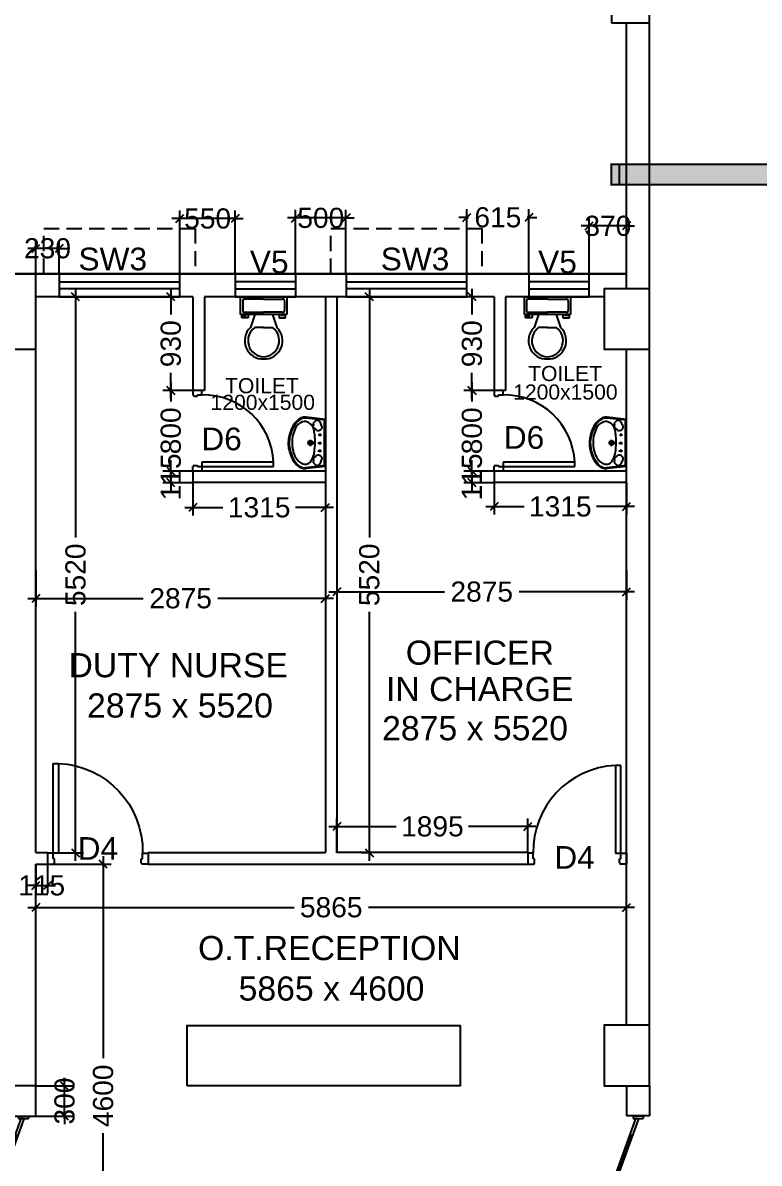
# Model space of a CAD drawing. Extents: x 7897917 to 8423973, y -6487334 to -6173396.
# Drawn here: x 7953610 to 7960922, y -6386789 to -6375462 of the extents above; entities that cross this region are included whole.
import ezdxf
from ezdxf.enums import TextEntityAlignment as Align

# ---------------------------------------------------------------- set-up
doc = ezdxf.new("R2010")
doc.units = 0
doc.header["$LTSCALE"] = 600
doc.header["$MEASUREMENT"] = 0
doc.header["$PDMODE"] = 35
doc.linetypes.add('DASHED', pattern=[0.75, 0.5, -0.25])
doc.linetypes.add('HIDDEN', pattern=[0.375, 0.25, -0.125])
doc.layers.get('0').update_dxf_attribs({"linetype": 'CONTINUOUS'})
doc.layers.get('Defpoints').update_dxf_attribs({"linetype": 'CONTINUOUS'})
for name, color, linetype in [('chajja', 7, 'CONTINUOUS'), ('Counter', 7, 'CONTINUOUS'), ('DIM-TEXT', 8, 'CONTINUOUS'), ('DOOR', 32, 'CONTINUOUS'), ('Exp.Joint', 104, 'CONTINUOUS'), ('FURN', 32, 'CONTINUOUS'), ('joinery', 7, 'CONTINUOUS'), ('LA-column', 3, 'CONTINUOUS'), ('Room Dim', 1, 'CONTINUOUS'), ('TEXT', 6, 'CONTINUOUS'), ('Toi-Euip', 8, 'CONTINUOUS'), ('toi-fix', 46, 'CONTINUOUS'), ('Walls', 7, 'CONTINUOUS'), ('WIN', 151, 'CONTINUOUS'), ('Working Dim', 5, 'CONTINUOUS')]:
    doc.layers.add(name, color=color, linetype=linetype)
doc.styles.add('ari', font='arial.ttf')
doc.styles.add('ARIAL', font='arial.ttf')
doc.styles.add('RT', font='romant.shx')
doc.dimstyles.new('int. dim', dxfattribs={"dimtxt": 450, "dimasz": 80, "dimexe": 80, "dimexo": 0, "dimgap": 70, "dimtad": 0, "dimdec": 0, "dimzin": 12, "dimdsep": 46, "dimtxsty": 'ari', "dimblk": 'OBLIQUE', "dimcen": 2, "dimdle": 80, "dimclrd": 256, "dimclre": 256, "dimclrt": 6, "dimadec": 0, "dimazin": 0, "dimtfac": 1, "dimtdec": 0, "dimtix": 1, "dimtmove": 2, "dimatfit": 3, "dimfxl": 1, "dimtolj": 1, "dimtzin": 0, "dimlwd": -1, "dimlwe": -1, "dimarcsym": 0})
doc.dimstyles.new('TEXT', dxfattribs={"dimscale": 0, "dimtxt": 600, "dimasz": 300, "dimexe": 300, "dimexo": 30, "dimgap": 50, "dimtad": 0, "dimdec": 0, "dimzin": 0, "dimdsep": 46, "dimtxsty": 'RT', "dimblk": 'OBLIQUE', "dimcen": 0.09, "dimdle": 300, "dimclrd": 256, "dimclre": 256, "dimclrt": 170, "dimadec": 0, "dimazin": 0, "dimtfac": 1, "dimtdec": 0, "dimtofl": 0, "dimtmove": 2, "dimatfit": 3, "dimfxl": 1, "dimfrac": 2, "dimtolj": 1, "dimtzin": 0, "dimlwd": -1, "dimlwe": -1, "dimarcsym": 0})

# ---------------------------------------------------------------- blocks, each defined once
blk = doc.blocks.new('1000')
at = {"layer": 'DOOR'}
for p, q in [((0, -100), (0, 0)), ((0, 0), (50, 0)), ((50, -100), (0, -100)), ((50, 0), (50, -2)), ((63, -49), (50, -49)), ((50, -49), (50, -100)), ((50, -100), (50, -901)), ((100, -100), (50, -100)), ((63, -13), (61, -13)), ((63, -13), (63, -49)), ((100, -901), (100, -100)), ((837, -13), (837, -49)), ((837, -13), (839, -13)), ((837, -49), (850, -49)), ((850, 0), (850, -2)), ((900, 0), (850, 0)), ((850, -49), (850, -100)), ((850, -100), (900, -100)), ((900, -100), (900, 0)), ((50, -901), (100, -901))]:
    blk.add_line(p, q, dxfattribs=at)
for centre, major_axis, start_param, end_param in [((50, -13), (-7.95, 7.95), 3.926991, 5.497787), ((850, -13), (7.95, 7.95), 0.785398, 2.356194)]:
    blk.add_ellipse(centre, major_axis=major_axis, ratio=1, start_param=start_param, end_param=end_param, dxfattribs=at)
at = {"layer": 'DOOR', "color": 145}
blk.add_ellipse((64, -115), major_axis=(-520, 590), ratio=1, start_param=2.464943, end_param=4.009476, dxfattribs=at)
blk = doc.blocks.new('Z$W@#5624')
at = {"layer": 'DOOR'}
for p, q in [((19, 470), (840, 769)), ((28, 446), (849, 745)), ((188, 518), (680, 697)), ((676, 709), (685, 685)), ((0, 400), (0, 499)), ((0, 499), (25, 499)), ((19, 470), (28, 446)), ((25, 400), (25, 499)), ((183, 529), (192, 506)), ((1770, 453), (949, 154)), ((1779, 429), (1770, 453)), ((1798, 499), (1773, 499)), ((1773, 400), (1773, 499)), ((1798, 400), (1798, 499)), ((0, 400), (25, 400)), ((1779, 429), (957, 130)), ((1610, 381), (1117, 202)), ((1614, 369), (1606, 393)), ((1798, 400), (1773, 400)), ((1113, 214), (1122, 190))]:
    blk.add_line(p, q, dxfattribs=at)
at = {"layer": 'DOOR', "color": 145}
for centre, start_param, end_param in [((0, 449), 2.617994, 3.665191), ((1798, 449), -0.523599, 0.523599)]:
    blk.add_ellipse(centre, major_axis=(-899, 0), ratio=1, start_param=start_param, end_param=end_param, dxfattribs=at)
blk = doc.blocks.new('_Oblique')
at = {"color": 0, "linetype": 'ByBlock', "lineweight": -2}
blk.add_line((-0.5, -0.5), (0.5, 0.5), dxfattribs=at)
blk = doc.blocks.new('*D256')
at = {"layer": 'Defpoints', "color": 0, "transparency": 16777216}
for p in [(7954450, -6378185, 13), (7953889, -6383705, 13), (7954134, -6383705)]:
    blk.add_point(p, dxfattribs=at)
at = {"layer": 'Working Dim', "transparency": 16777216}
for p, q in [((7954134, -6378105), (7954134, -6380576)), ((7954450, -6378185), (7954054, -6378185)), ((7954134, -6383785), (7954134, -6381313)), ((7953889, -6383705), (7954214, -6383705))]:
    blk.add_line(p, q, dxfattribs=at)
at = {"layer": 'Working Dim', "transparency": 16777216, "xscale": 80, "yscale": 80, "zscale": 80}
for p, rotation in [((7954134, -6378185), 90), ((7954134, -6383705), 270)]:
    blk.add_blockref('_Oblique', p, dxfattribs=dict(at, rotation=rotation))
at = {"layer": 'Working Dim', "color": 6, "transparency": 16777216, "insert": (7954134, -6380945), "char_height": 200, "attachment_point": 5, "rotation": 90, "style": 'ari'}
blk.add_mtext('\\A1;5520', dxfattribs=at)
blk = doc.blocks.new('*D451')
at = {"layer": 'Defpoints', "color": 0, "transparency": 16777216}
for p in [(7959605, -6384248), (7953740, -6384385, 13), (7959605, -6384385, 13)]:
    blk.add_point(p, dxfattribs=at)
at = {"layer": 'Working Dim', "transparency": 16777216}
for p, q in [((7953660, -6384248), (7956303, -6384248)), ((7953740, -6384385), (7953740, -6384168)), ((7959685, -6384248), (7957042, -6384248)), ((7959605, -6384385), (7959605, -6384168))]:
    blk.add_line(p, q, dxfattribs=at)
at = {"layer": 'Working Dim', "transparency": 16777216, "xscale": 80, "yscale": 80, "zscale": 80, "rotation": 180}
blk.add_blockref('_Oblique', (7953740, -6384248), dxfattribs=at)
at = {"layer": 'Working Dim', "transparency": 16777216, "xscale": 80, "yscale": 80, "zscale": 80}
blk.add_blockref('_Oblique', (7959605, -6384248), dxfattribs=at)
at = {"layer": 'Working Dim', "color": 6, "transparency": 16777216, "insert": (7956672, -6384248), "char_height": 200, "attachment_point": 5, "style": 'ari'}
blk.add_mtext('\\A1;5865', dxfattribs=at)
blk = doc.blocks.new('*D455')
at = {"layer": 'Defpoints', "color": 0, "transparency": 16777216}
for p in [(7957065, -6378185, 5), (7957051, -6383705), (7957066, -6383705, 13)]:
    blk.add_point(p, dxfattribs=at)
at = {"layer": 'Working Dim', "transparency": 16777216}
for p, q in [((7957051, -6378105), (7957051, -6380576)), ((7957065, -6378185), (7956971, -6378185)), ((7957051, -6383785), (7957051, -6381313)), ((7957066, -6383705), (7956971, -6383705))]:
    blk.add_line(p, q, dxfattribs=at)
at = {"layer": 'Working Dim', "transparency": 16777216, "xscale": 80, "yscale": 80, "zscale": 80}
for p, rotation in [((7957051, -6378185), 90), ((7957051, -6383705), 270)]:
    blk.add_blockref('_Oblique', p, dxfattribs=dict(at, rotation=rotation))
at = {"layer": 'Working Dim', "color": 6, "transparency": 16777216, "insert": (7957051, -6380945), "char_height": 200, "attachment_point": 5, "rotation": 90, "style": 'ari'}
blk.add_mtext('\\A1;5520', dxfattribs=at)
blk = doc.blocks.new('*D456')
at = {"layer": 'Defpoints', "color": 0, "transparency": 16777216}
for p in [(7956729, -6380899, 13), (7959604, -6380899, 13), (7959604, -6381113)]:
    blk.add_point(p, dxfattribs=at)
at = {"layer": 'Working Dim', "transparency": 16777216}
for p, q in [((7956729, -6380899), (7956729, -6381193)), ((7959604, -6380899), (7959604, -6381193)), ((7956649, -6381113), (7957796, -6381113)), ((7959684, -6381113), (7958538, -6381113))]:
    blk.add_line(p, q, dxfattribs=at)
at = {"layer": 'Working Dim', "transparency": 16777216, "xscale": 80, "yscale": 80, "zscale": 80, "rotation": 180}
blk.add_blockref('_Oblique', (7956729, -6381113), dxfattribs=at)
at = {"layer": 'Working Dim', "transparency": 16777216, "xscale": 80, "yscale": 80, "zscale": 80}
blk.add_blockref('_Oblique', (7959604, -6381113), dxfattribs=at)
at = {"layer": 'Working Dim', "color": 6, "transparency": 16777216, "insert": (7958167, -6381113), "char_height": 200, "attachment_point": 5, "style": 'ari'}
blk.add_mtext('\\A1;2875', dxfattribs=at)
blk = doc.blocks.new('*D457')
at = {"layer": 'Defpoints', "color": 0, "transparency": 16777216}
for p in [(7953740, -6380899, 13), (7956614, -6380899, 13), (7956614, -6381179)]:
    blk.add_point(p, dxfattribs=at)
at = {"layer": 'Working Dim', "transparency": 16777216}
for p, q in [((7953740, -6380899), (7953740, -6381259)), ((7956614, -6380899), (7956614, -6381259)), ((7953660, -6381179), (7954806, -6381179)), ((7956694, -6381179), (7955548, -6381179))]:
    blk.add_line(p, q, dxfattribs=at)
at = {"layer": 'Working Dim', "transparency": 16777216, "xscale": 80, "yscale": 80, "zscale": 80, "rotation": 180}
blk.add_blockref('_Oblique', (7953740, -6381179), dxfattribs=at)
at = {"layer": 'Working Dim', "transparency": 16777216, "xscale": 80, "yscale": 80, "zscale": 80}
blk.add_blockref('_Oblique', (7956614, -6381179), dxfattribs=at)
at = {"layer": 'Working Dim', "color": 6, "transparency": 16777216, "insert": (7955177, -6381179), "char_height": 200, "attachment_point": 5, "style": 'ari'}
blk.add_mtext('\\A1;2875', dxfattribs=at)
blk = doc.blocks.new('*D463')
at = {"layer": 'Defpoints', "color": 0, "transparency": 16777216}
for p in [(7953740, -6386022, 13), (7954025, -6386022), (7953740, -6386322, 13)]:
    blk.add_point(p, dxfattribs=at)
at = {"layer": 'Working Dim', "transparency": 16777216}
for p, q in [((7954025, -6386022), (7954025, -6385942)), ((7953740, -6386022), (7954105, -6386022)), ((7954025, -6386322), (7954025, -6386022)), ((7953740, -6386322), (7954105, -6386322)), ((7954025, -6386322), (7954025, -6386402))]:
    blk.add_line(p, q, dxfattribs=at)
at = {"layer": 'Working Dim', "transparency": 16777216, "xscale": 80, "yscale": 80, "zscale": 80}
for p, rotation in [((7954025, -6386022), 270), ((7954025, -6386322), 90)]:
    blk.add_blockref('_Oblique', p, dxfattribs=dict(at, rotation=rotation))
at = {"layer": 'Working Dim', "color": 6, "transparency": 16777216, "insert": (7954025, -6386172), "char_height": 200, "attachment_point": 5, "rotation": 90, "style": 'ari'}
blk.add_mtext('\\A1;300', dxfattribs=at)
blk = doc.blocks.new('*D930')
at = {"layer": 'Defpoints', "color": 0, "transparency": 16777216}
for p in [(7953740, -6383820), (7953855, -6383820), (7953855, -6384031)]:
    blk.add_point(p, dxfattribs=at)
at = {"layer": 'Working Dim', "transparency": 16777216}
for p, q in [((7953740, -6383820), (7953740, -6384111)), ((7953855, -6383820), (7953855, -6384111)), ((7953740, -6384031), (7953660, -6384031)), ((7953740, -6384031), (7953855, -6384031)), ((7953855, -6384031), (7953935, -6384031))]:
    blk.add_line(p, q, dxfattribs=at)
at = {"layer": 'Working Dim', "transparency": 16777216, "xscale": 80, "yscale": 80, "zscale": 80}
blk.add_blockref('_Oblique', (7953740, -6384031), dxfattribs=at)
at = {"layer": 'Working Dim', "transparency": 16777216, "xscale": 80, "yscale": 80, "zscale": 80, "rotation": 180}
blk.add_blockref('_Oblique', (7953855, -6384031), dxfattribs=at)
at = {"layer": 'Working Dim', "color": 6, "transparency": 16777216, "insert": (7953797, -6384031), "char_height": 200, "attachment_point": 5, "style": 'ari'}
blk.add_mtext('\\A1;115', dxfattribs=at)
blk = doc.blocks.new('*D931')
at = {"layer": 'Defpoints', "color": 0, "transparency": 16777216}
for p in [(7958289, -6378185), (7958070, -6379115), (7958289, -6379115)]:
    blk.add_point(p, dxfattribs=at)
at = {"layer": 'Working Dim', "transparency": 16777216}
for p, q in [((7958070, -6378105), (7958070, -6378359)), ((7958289, -6378185), (7957990, -6378185)), ((7958070, -6379195), (7958070, -6378940)), ((7958289, -6379115), (7957990, -6379115))]:
    blk.add_line(p, q, dxfattribs=at)
at = {"layer": 'Working Dim', "transparency": 16777216, "xscale": 80, "yscale": 80, "zscale": 80}
for p, rotation in [((7958070, -6378185), 90), ((7958070, -6379115), 270)]:
    blk.add_blockref('_Oblique', p, dxfattribs=dict(at, rotation=rotation))
at = {"layer": 'Working Dim', "color": 6, "transparency": 16777216, "insert": (7958070, -6378650), "char_height": 200, "attachment_point": 5, "rotation": 90, "style": 'ari'}
blk.add_mtext('\\A1;930', dxfattribs=at)
blk = doc.blocks.new('*D932')
at = {"layer": 'Defpoints', "color": 0, "transparency": 16777216}
for p in [(7958289, -6379115), (7958070, -6379915), (7958289, -6379915)]:
    blk.add_point(p, dxfattribs=at)
at = {"layer": 'Working Dim', "transparency": 16777216}
for p, q in [((7958070, -6379035), (7958070, -6379224)), ((7958289, -6379115), (7957990, -6379115)), ((7958070, -6379995), (7958070, -6379805)), ((7958289, -6379915), (7957990, -6379915))]:
    blk.add_line(p, q, dxfattribs=at)
at = {"layer": 'Working Dim', "transparency": 16777216, "xscale": 80, "yscale": 80, "zscale": 80}
for p, rotation in [((7958070, -6379115), 90), ((7958070, -6379915), 270)]:
    blk.add_blockref('_Oblique', p, dxfattribs=dict(at, rotation=rotation))
at = {"layer": 'Working Dim', "color": 6, "transparency": 16777216, "insert": (7958070, -6379515), "char_height": 200, "attachment_point": 5, "rotation": 90, "style": 'ari'}
blk.add_mtext('\\A1;800', dxfattribs=at)
blk = doc.blocks.new('*D933')
at = {"layer": 'Defpoints', "color": 0, "transparency": 16777216}
for p in [(7958289, -6379915), (7958070, -6380030), (7958289, -6380030)]:
    blk.add_point(p, dxfattribs=at)
at = {"layer": 'Working Dim', "transparency": 16777216}
for p, q in [((7958070, -6379915), (7958070, -6379835)), ((7958289, -6379915), (7957990, -6379915)), ((7958070, -6379915), (7958070, -6380030)), ((7958289, -6380030), (7957990, -6380030)), ((7958070, -6380030), (7958070, -6380110))]:
    blk.add_line(p, q, dxfattribs=at)
at = {"layer": 'Working Dim', "transparency": 16777216, "xscale": 80, "yscale": 80, "zscale": 80}
for p, rotation in [((7958070, -6379915), 270), ((7958070, -6380030), 90)]:
    blk.add_blockref('_Oblique', p, dxfattribs=dict(at, rotation=rotation))
at = {"layer": 'Working Dim', "color": 6, "transparency": 16777216, "insert": (7958070, -6379972), "char_height": 200, "attachment_point": 5, "rotation": 90, "style": 'ari'}
blk.add_mtext('\\A1;115', dxfattribs=at)
blk = doc.blocks.new('*D934')
at = {"layer": 'Defpoints', "color": 0, "transparency": 16777216}
for p in [(7958289, -6380030), (7959604, -6380030), (7958289, -6380267)]:
    blk.add_point(p, dxfattribs=at)
at = {"layer": 'Working Dim', "transparency": 16777216}
for p, q in [((7958289, -6380030), (7958289, -6380347)), ((7959604, -6380030), (7959604, -6380347)), ((7958209, -6380267), (7958587, -6380267)), ((7959684, -6380267), (7959307, -6380267))]:
    blk.add_line(p, q, dxfattribs=at)
at = {"layer": 'Working Dim', "transparency": 16777216, "xscale": 80, "yscale": 80, "zscale": 80, "rotation": 180}
blk.add_blockref('_Oblique', (7958289, -6380267), dxfattribs=at)
at = {"layer": 'Working Dim', "transparency": 16777216, "xscale": 80, "yscale": 80, "zscale": 80}
blk.add_blockref('_Oblique', (7959604, -6380267), dxfattribs=at)
at = {"layer": 'Working Dim', "color": 6, "transparency": 16777216, "insert": (7958947, -6380267), "char_height": 200, "attachment_point": 5, "style": 'ari'}
blk.add_mtext('\\A1;1315', dxfattribs=at)
blk = doc.blocks.new('A$C70ED7303')
at = {"layer": 'toi-fix', "color": 8}
for p, q in [((0, 0), (229, 0)), ((229, 0), (229, -174)), ((-229, 0), (0, 0)), ((-229, -174), (-229, 0)), ((-207, -44), (-207, -131)), ((0, -22), (-185, -22)), ((0, -22), (185, -22)), ((207, -44), (207, -131)), ((229, -174), (-229, -174)), ((-218, -207), (-218, -185)), ((-218, -185), (-174, -185)), ((-153, -207), (-218, -207)), ((-185, -153), (0, -153)), ((-174, -185), (-174, -174)), ((-153, -174), (-153, -207)), ((-87, -174), (-131, -305)), ((185, -153), (0, -153)), ((87, -174), (131, -305)), ((153, -174), (153, -207)), ((153, -207), (218, -207)), ((174, -185), (174, -174)), ((218, -185), (174, -185)), ((218, -207), (218, -185)), ((0, -305), (-87, -305)), ((0, -305), (87, -305))]:
    blk.add_line(p, q, dxfattribs=at)
for centre, major_axis, start_param, end_param in [((-188, -41), (13.6, -13.6), 2.214297, 4.068888), ((188, -41), (13.6, -13.6), 0.643501, 2.498091), ((-188, -134), (-13.6, -13.6), 5.35589, 7.21048), ((188, -134), (-13.6, -13.6), 0.643501, 2.498091), ((-7, -436), (-128, -128), 4.686239, 7.105146), ((5, -435), (-113, -113), 4.541602, 7.039318), ((7, -436), (56, -172), -0.351019, 2.067888), ((-5, -435), (-113, -113), 0.814663, 3.31238)]:
    blk.add_ellipse(centre, major_axis=major_axis, ratio=1, start_param=start_param, end_param=end_param, dxfattribs=at)
blk = doc.blocks.new('A$C5FEC0201')
at = {"layer": 'Toi-Euip'}
for p, q in [((0, 473), (185, 494)), ((0, 465), (191, 487)), ((0, 473), (0, 21)), ((10, 458), (10, 40)), ((54, 310), (54, 337)), ((72, 323), (39, 323)), ((72, 248), (39, 248)), ((54, 236), (54, 262)), ((173, 246), (112, 246)), ((143, 277), (143, 216)), ((67, 169), (39, 169)), ((54, 156), (54, 183)), ((0, 29), (191, 7)), ((0, 21), (185, 0))]:
    blk.add_line(p, q, dxfattribs=at)
for centre, radius in [((54, 323), 6.43), ((54, 248), 6.43), ((143, 246), 21.6), ((143, 246), 15.5), ((143, 246), 10.9), ((54, 169), 6.43)]:
    blk.add_circle(centre, radius, dxfattribs=at)
for centre, radius, start, end in [((-15, 454), 24.7, 11.1451, 53.7785), ((155, 371), 126, 140.5982, 160.4136), ((76, 442), 20.7, 62.4908, 153.191), ((68, 406), 56.9, 34.9669, 71.6496), ((203, 375), 80.1, 113.693, 156.3813), ((191, 356), 94.7, 75.5854, 102.6546), ((195, 411), 83.2, 73.2392, 96.9959), ((198, 409), 78.1, 56.7911, 95.1402), ((173, 329), 126, 27.7975, 70.6946), ((197, 387), 106, 42.34, 78.5521), ((182, 367), 123, 31.8415, 61.2146), ((66, 263), 287, 13.6801, 43.1199), ((66, 397), 34, 151.9192, 201.3561), ((75, 413), 49.2, 215.0585, 257.193), ((73, 396), 31.9, 253.9654, 299.9209), ((114, 361), 26.8, 118.2715, 163.614), ((898, 213), 801, 171.2228, 177.52), ((107, 378), 8.55, 353.1526, 127.3039), ((273, 323), 167, 149.5902, 175.9719), ((120, 410), 8.6, 136.0403, 216.1074), ((101, 427), 17.9, 320.4642, 39.5358), ((121, 409), 8.72, 204.5104, 300.3287), ((73, 260), 247, 0.5187, 31.0564), ((135, 301), 200, 16.9894, 40.6854), ((45, 247), 303, 336.1951, 21.8497), ((83, 251), 274, 347.1391, 16.8516), ((830, 250), 732, 180.2431, 185.5482), ((23, 243), 298, 335.4107, 3.8454), ((75, 79), 49.2, 102.807, 144.9415), ((73, 96), 31.9, 60.0791, 106.0346), ((114, 132), 26.8, 196.386, 241.7285), ((397, 201), 296, 184.2321, 193.8267), ((107, 113), 7.39, 228.2984, 348.6803), ((218, 146), 110, 188.0202, 245.0221), ((164, 170), 140, 301.8603, 338.3132), ((67, 229), 275, 316.2173, 337.6674), ((60, 236), 294, 316.3845, 351.023), ((-16, 41), 25.7, 308.7487, 358.5796), ((66, 95), 34, 158.6439, 208.0808), ((155, 121), 126, 199.5864, 219.4018), ((76, 50), 20.7, 206.809, 297.5092), ((68, 86), 56.9, 288.3504, 325.0331), ((120, 82), 8.6, 143.8926, 223.9597), ((121, 84), 7.73, 75.1523, 157.9307), ((101, 65), 17.9, 320.4642, 39.5358), ((200, 112), 70.9, 246.7779, 302.4081), ((198, 99), 99.5, 262.3942, 318.6169), ((196, 102), 94.4, 267.2238, 318.0895)]:
    blk.add_arc(centre, radius, start, end, dxfattribs=at)
blk = doc.blocks.new('*D939')
at = {"layer": 'Defpoints', "color": 0, "transparency": 16777216}
for p in [(7955299, -6378185), (7955080, -6379115), (7955299, -6379115)]:
    blk.add_point(p, dxfattribs=at)
at = {"layer": 'Working Dim', "transparency": 16777216}
for p, q in [((7955080, -6378105), (7955080, -6378359)), ((7955299, -6378185), (7955000, -6378185)), ((7955080, -6379195), (7955080, -6378940)), ((7955299, -6379115), (7955000, -6379115))]:
    blk.add_line(p, q, dxfattribs=at)
at = {"layer": 'Working Dim', "transparency": 16777216, "xscale": 80, "yscale": 80, "zscale": 80}
for p, rotation in [((7955080, -6378185), 90), ((7955080, -6379115), 270)]:
    blk.add_blockref('_Oblique', p, dxfattribs=dict(at, rotation=rotation))
at = {"layer": 'Working Dim', "color": 6, "transparency": 16777216, "insert": (7955080, -6378650), "char_height": 200, "attachment_point": 5, "rotation": 90, "style": 'ari'}
blk.add_mtext('\\A1;930', dxfattribs=at)
blk = doc.blocks.new('*D940')
at = {"layer": 'Defpoints', "color": 0, "transparency": 16777216}
for p in [(7955299, -6379115), (7955080, -6379915), (7955299, -6379915)]:
    blk.add_point(p, dxfattribs=at)
at = {"layer": 'Working Dim', "transparency": 16777216}
for p, q in [((7955080, -6379035), (7955080, -6379224)), ((7955299, -6379115), (7955000, -6379115)), ((7955080, -6379995), (7955080, -6379805)), ((7955299, -6379915), (7955000, -6379915))]:
    blk.add_line(p, q, dxfattribs=at)
at = {"layer": 'Working Dim', "transparency": 16777216, "xscale": 80, "yscale": 80, "zscale": 80}
for p, rotation in [((7955080, -6379115), 90), ((7955080, -6379915), 270)]:
    blk.add_blockref('_Oblique', p, dxfattribs=dict(at, rotation=rotation))
at = {"layer": 'Working Dim', "color": 6, "transparency": 16777216, "insert": (7955080, -6379515), "char_height": 200, "attachment_point": 5, "rotation": 90, "style": 'ari'}
blk.add_mtext('\\A1;800', dxfattribs=at)
blk = doc.blocks.new('*D941')
at = {"layer": 'Defpoints', "color": 0, "transparency": 16777216}
for p in [(7955299, -6379915), (7955080, -6380030), (7955299, -6380030)]:
    blk.add_point(p, dxfattribs=at)
at = {"layer": 'Working Dim', "transparency": 16777216}
for p, q in [((7955080, -6379915), (7955080, -6379835)), ((7955299, -6379915), (7955000, -6379915)), ((7955080, -6379915), (7955080, -6380030)), ((7955299, -6380030), (7955000, -6380030)), ((7955080, -6380030), (7955080, -6380110))]:
    blk.add_line(p, q, dxfattribs=at)
at = {"layer": 'Working Dim', "transparency": 16777216, "xscale": 80, "yscale": 80, "zscale": 80}
for p, rotation in [((7955080, -6379915), 270), ((7955080, -6380030), 90)]:
    blk.add_blockref('_Oblique', p, dxfattribs=dict(at, rotation=rotation))
at = {"layer": 'Working Dim', "color": 6, "transparency": 16777216, "insert": (7955080, -6379972), "char_height": 200, "attachment_point": 5, "rotation": 90, "style": 'ari'}
blk.add_mtext('\\A1;115', dxfattribs=at)
blk = doc.blocks.new('*D942')
at = {"layer": 'Defpoints', "color": 0, "transparency": 16777216}
for p in [(7955299, -6380030), (7956614, -6380030), (7955299, -6380276)]:
    blk.add_point(p, dxfattribs=at)
at = {"layer": 'Working Dim', "transparency": 16777216}
for p, q in [((7955299, -6380030), (7955299, -6380356)), ((7956614, -6380030), (7956614, -6380356)), ((7955219, -6380276), (7955597, -6380276)), ((7956694, -6380276), (7956317, -6380276))]:
    blk.add_line(p, q, dxfattribs=at)
at = {"layer": 'Working Dim', "transparency": 16777216, "xscale": 80, "yscale": 80, "zscale": 80, "rotation": 180}
blk.add_blockref('_Oblique', (7955299, -6380276), dxfattribs=at)
at = {"layer": 'Working Dim', "transparency": 16777216, "xscale": 80, "yscale": 80, "zscale": 80}
blk.add_blockref('_Oblique', (7956614, -6380276), dxfattribs=at)
at = {"layer": 'Working Dim', "color": 6, "transparency": 16777216, "insert": (7955957, -6380276), "char_height": 200, "attachment_point": 5, "style": 'ari'}
blk.add_mtext('\\A1;1315', dxfattribs=at)
blk = doc.blocks.new('*D1331')
at = {"layer": 'Defpoints', "color": 0, "transparency": 16777216}
for p in [(7953740, -6377703), (7953740, -6377955, 2), (7953970, -6377955)]:
    blk.add_point(p, dxfattribs=at)
at = {"layer": 'Working Dim', "transparency": 16777216}
for p, q in [((7953740, -6377703), (7953660, -6377703)), ((7953740, -6377955), (7953740, -6377623)), ((7953970, -6377703), (7953740, -6377703)), ((7953970, -6377955), (7953970, -6377623)), ((7953970, -6377703), (7954050, -6377703))]:
    blk.add_line(p, q, dxfattribs=at)
at = {"layer": 'Working Dim', "transparency": 16777216, "xscale": 80, "yscale": 80, "zscale": 80}
blk.add_blockref('_Oblique', (7953740, -6377703), dxfattribs=at)
at = {"layer": 'Working Dim', "transparency": 16777216, "xscale": 80, "yscale": 80, "zscale": 80, "rotation": 180}
blk.add_blockref('_Oblique', (7953970, -6377703), dxfattribs=at)
at = {"layer": 'Working Dim', "color": 6, "transparency": 16777216, "insert": (7953855, -6377703), "char_height": 200, "attachment_point": 5, "style": 'ari'}
blk.add_mtext('\\A1;230', dxfattribs=at)
blk = doc.blocks.new('*D1458')
at = {"layer": 'Defpoints', "color": 0, "linetype": 'Continuous', "transparency": 16777216}
for p in [(7959834, -6373075, 1), (7918774, -6373178, -5), (7918774, -6374380)]:
    blk.add_point(p, dxfattribs=at)
at = {"layer": 'DIM-TEXT', "transparency": 16777216}
for p, q in [((7959834, -6373075), (7959834, -6374680)), ((7918774, -6373178), (7918774, -6374680)), ((7918474, -6374380), (7926707, -6374380)), ((7960134, -6374380), (7951901, -6374380))]:
    blk.add_line(p, q, dxfattribs=at)
at = {"layer": 'DIM-TEXT', "linetype": 'Continuous', "transparency": 16777216, "xscale": 300, "yscale": 300, "zscale": 300, "rotation": 180}
blk.add_blockref('_Oblique', (7918774, -6374380), dxfattribs=at)
at = {"layer": 'DIM-TEXT', "linetype": 'Continuous', "transparency": 16777216, "xscale": 300, "yscale": 300, "zscale": 300}
blk.add_blockref('_Oblique', (7959834, -6374380), dxfattribs=at)
at = {"layer": 'DIM-TEXT', "color": 170, "linetype": 'Continuous', "transparency": 16777216, "insert": (7939304, -6374380), "char_height": 750, "attachment_point": 5, "style": 'ari'}
blk.add_mtext('\\A1;{\\H1.067x;POST OPARATIVE (Surgery) - WARD  ( 20 Beds )}', dxfattribs=at)
blk = doc.blocks.new('*D2387')
at = {"layer": 'Defpoints', "color": 0, "transparency": 16777216}
for p in [(7958624, -6383445), (7956729, -6383705), (7958624, -6383711)]:
    blk.add_point(p, dxfattribs=at)
at = {"layer": 'Working Dim', "transparency": 16777216}
for p, q in [((7956729, -6383705), (7956729, -6383365)), ((7958624, -6383711), (7958624, -6383365)), ((7956649, -6383445), (7957317, -6383445)), ((7958704, -6383445), (7958036, -6383445))]:
    blk.add_line(p, q, dxfattribs=at)
at = {"layer": 'Working Dim', "transparency": 16777216, "xscale": 80, "yscale": 80, "zscale": 80, "rotation": 180}
blk.add_blockref('_Oblique', (7956729, -6383445), dxfattribs=at)
at = {"layer": 'Working Dim', "transparency": 16777216, "xscale": 80, "yscale": 80, "zscale": 80}
blk.add_blockref('_Oblique', (7958624, -6383445), dxfattribs=at)
at = {"layer": 'Working Dim', "color": 6, "transparency": 16777216, "insert": (7957677, -6383445), "char_height": 200, "attachment_point": 5, "style": 'ari'}
blk.add_mtext('\\A1;1895', dxfattribs=at)
blk = doc.blocks.new('*D2388')
at = {"layer": 'Defpoints', "color": 0, "transparency": 16777216}
for p in [(7953740, -6383820), (7954408, -6383820), (7953740, -6388420)]:
    blk.add_point(p, dxfattribs=at)
at = {"layer": 'Working Dim', "transparency": 16777216}
for p, q in [((7953740, -6383820), (7954488, -6383820)), ((7954408, -6383740), (7954408, -6385747)), ((7954408, -6388500), (7954408, -6386492)), ((7953740, -6388420), (7954488, -6388420))]:
    blk.add_line(p, q, dxfattribs=at)
at = {"layer": 'Working Dim', "transparency": 16777216, "xscale": 80, "yscale": 80, "zscale": 80}
for p, rotation in [((7954408, -6383820), 90), ((7954408, -6388420), 270)]:
    blk.add_blockref('_Oblique', p, dxfattribs=dict(at, rotation=rotation))
at = {"layer": 'Working Dim', "color": 6, "transparency": 16777216, "insert": (7954408, -6386120), "char_height": 200, "attachment_point": 5, "rotation": 90, "style": 'ari'}
blk.add_mtext('\\A1;4600', dxfattribs=at)
blk = doc.blocks.new('*D2407')
at = {"layer": 'Defpoints', "color": 0, "transparency": 16777216}
for p in [(7959234, -6377480), (7959234, -6377955, 5), (7959604, -6377955)]:
    blk.add_point(p, dxfattribs=at)
at = {"layer": 'Working Dim', "transparency": 16777216}
for p, q in [((7959234, -6377480), (7959154, -6377480)), ((7959234, -6377955), (7959234, -6377400)), ((7959604, -6377480), (7959234, -6377480)), ((7959604, -6377955), (7959604, -6377400)), ((7959604, -6377480), (7959684, -6377480))]:
    blk.add_line(p, q, dxfattribs=at)
at = {"layer": 'Working Dim', "transparency": 16777216, "xscale": 80, "yscale": 80, "zscale": 80}
blk.add_blockref('_Oblique', (7959234, -6377480), dxfattribs=at)
at = {"layer": 'Working Dim', "transparency": 16777216, "xscale": 80, "yscale": 80, "zscale": 80, "rotation": 180}
blk.add_blockref('_Oblique', (7959604, -6377480), dxfattribs=at)
at = {"layer": 'Working Dim', "color": 6, "transparency": 16777216, "insert": (7959419, -6377480), "char_height": 200, "attachment_point": 5, "style": 'ari'}
blk.add_mtext('\\A1;370', dxfattribs=at)
blk = doc.blocks.new('*D2408')
at = {"layer": 'Defpoints', "color": 0, "transparency": 16777216}
for p in [(7958019, -6377395), (7958019, -6377955, 3), (7958634, -6377955, 5)]:
    blk.add_point(p, dxfattribs=at)
at = {"layer": 'Working Dim', "transparency": 16777216}
for p, q in [((7958019, -6377955), (7958019, -6377315)), ((7958634, -6377955), (7958634, -6377315)), ((7958019, -6377395), (7957939, -6377395)), ((7958019, -6377395), (7958035, -6377395)), ((7958634, -6377395), (7958619, -6377395)), ((7958634, -6377395), (7958714, -6377395))]:
    blk.add_line(p, q, dxfattribs=at)
at = {"layer": 'Working Dim', "transparency": 16777216, "xscale": 80, "yscale": 80, "zscale": 80}
blk.add_blockref('_Oblique', (7958019, -6377395), dxfattribs=at)
at = {"layer": 'Working Dim', "transparency": 16777216, "xscale": 80, "yscale": 80, "zscale": 80, "rotation": 180}
blk.add_blockref('_Oblique', (7958634, -6377395), dxfattribs=at)
at = {"layer": 'Working Dim', "color": 6, "transparency": 16777216, "insert": (7958327, -6377395), "char_height": 200, "attachment_point": 5, "style": 'ari'}
blk.add_mtext('\\A1;615', dxfattribs=at)
blk = doc.blocks.new('*D2409')
at = {"layer": 'Defpoints', "color": 0, "transparency": 16777216}
for p in [(7956319, -6377401), (7956319, -6377955, 3), (7956819, -6377955, 3)]:
    blk.add_point(p, dxfattribs=at)
at = {"layer": 'Working Dim', "transparency": 16777216}
for p, q in [((7956319, -6377955), (7956319, -6377321)), ((7956819, -6377955), (7956819, -6377321)), ((7956319, -6377401), (7956239, -6377401)), ((7956819, -6377401), (7956319, -6377401)), ((7956819, -6377401), (7956899, -6377401))]:
    blk.add_line(p, q, dxfattribs=at)
at = {"layer": 'Working Dim', "transparency": 16777216, "xscale": 80, "yscale": 80, "zscale": 80}
blk.add_blockref('_Oblique', (7956319, -6377401), dxfattribs=at)
at = {"layer": 'Working Dim', "transparency": 16777216, "xscale": 80, "yscale": 80, "zscale": 80, "rotation": 180}
blk.add_blockref('_Oblique', (7956819, -6377401), dxfattribs=at)
at = {"layer": 'Working Dim', "color": 6, "transparency": 16777216, "insert": (7956569, -6377401), "char_height": 200, "attachment_point": 5, "style": 'ari'}
blk.add_mtext('\\A1;500', dxfattribs=at)
blk = doc.blocks.new('*D2410')
at = {"layer": 'Defpoints', "color": 0, "transparency": 16777216}
for p in [(7955170, -6377407), (7955170, -6377955, 5), (7955719, -6377955, 3)]:
    blk.add_point(p, dxfattribs=at)
at = {"layer": 'Working Dim', "transparency": 16777216}
for p, q in [((7955170, -6377955), (7955170, -6377327)), ((7955719, -6377955), (7955719, -6377327)), ((7955170, -6377407), (7955090, -6377407)), ((7955719, -6377407), (7955170, -6377407)), ((7955719, -6377407), (7955799, -6377407))]:
    blk.add_line(p, q, dxfattribs=at)
at = {"layer": 'Working Dim', "transparency": 16777216, "xscale": 80, "yscale": 80, "zscale": 80}
blk.add_blockref('_Oblique', (7955170, -6377407), dxfattribs=at)
at = {"layer": 'Working Dim', "transparency": 16777216, "xscale": 80, "yscale": 80, "zscale": 80, "rotation": 180}
blk.add_blockref('_Oblique', (7955719, -6377407), dxfattribs=at)
at = {"layer": 'Working Dim', "color": 6, "transparency": 16777216, "insert": (7955445, -6377407), "char_height": 200, "attachment_point": 5, "style": 'ari'}
blk.add_mtext('\\A1;550', dxfattribs=at)

msp = doc.modelspace()

# ---------------------------------------------------------------- hatches: boundary and pattern name
at = {"layer": 'Exp.Joint', "linetype": 'HIDDEN'}
for points in [[(7959452.902, -6376868.474), (7963662.902, -6376868.474), (7963662.902, -6377068.474), (7959452.902, -6377068.474)], [(7959534.042, -6376868.474), (7963664.043, -6376868.474), (7963664.043, -6377068.474), (7959534.042, -6377068.474)]]:
    msp.add_hatch(color=256, dxfattribs=at).paths.add_polyline_path(points)

# ---------------------------------------------------------------- linework, layer by layer
msp.add_lwpolyline([(7918923.907, -6377494.51), (7925914.042, -6377494.51), (7925914.042, -6377954.538), (7959603.956, -6377954.569)])
at = {"layer": 'chajja', "color": 7, "linetype": 'DASHED', "ltscale": 0.5}
for points, elevation in [([(7953820.047, -6377954.569), (7953820.047, -6377504.569), (7955320.047, -6377504.569), (7955320.047, -6377954.569)], 5.131), ([(7956669.458, -6377954.569), (7956669.458, -6377504.569), (7958169.458, -6377504.569), (7958169.458, -6377954.569)], 2.848)]:
    msp.add_lwpolyline(points, dxfattribs=dict(at, elevation=elevation))
at = {"layer": 'Counter', "linetype": 'Continuous', "elevation": 5.964}
msp.add_lwpolyline([(7955240.295, -6386019.72), (7955240.295, -6385419.72), (7957953.795, -6385419.72), (7957953.795, -6386019.72)], close=True, dxfattribs=at)
at = {"layer": 'Exp.Joint', "linetype": 'HIDDEN', "const_width": 20, "elevation": 1.817}
for points in [[(7959452.902, -6376868.474), (7963662.902, -6376868.474), (7963662.902, -6377068.474), (7959452.902, -6377068.474)], [(7959534.042, -6376868.474), (7963664.043, -6376868.474), (7963664.043, -6377068.474), (7959534.042, -6377068.474)]]:
    msp.add_lwpolyline(points, close=True, dxfattribs=at)
at = {"layer": 'FURN'}
msp.add_lwpolyline([(7955240.295, -6386019.72), (7955240.295, -6385419.72), (7957953.795, -6385419.72), (7957953.795, -6386019.72)], close=True, dxfattribs=at)
at = {"layer": 'LA-column', "color": 2}
for points, elevation in [([(7959454.046, -6375462.438), (7959834.046, -6375462.438), (7959834.046, -6375082.438), (7959454.046, -6375082.438)], 5.131), ([(7953740.046, -6378704.497), (7953740.046, -6377954.497), (7953140.046, -6377954.497), (7953140.046, -6378704.497)], 2.39), ([(7959834.047, -6378704.51), (7959834.047, -6378104.51), (7959384.047, -6378104.51), (7959384.047, -6378704.51)], 2.39), ([(7959834.047, -6386019.552), (7959834.047, -6385419.552), (7959384.047, -6385419.552), (7959384.047, -6386019.552)], 2.39)]:
    msp.add_lwpolyline(points, close=True, dxfattribs=dict(at, elevation=elevation))
at = {"layer": 'Walls'}
for p, q in [((7959603.956, -6378104.514), (7959603.956, -6375462.438)), ((7959833.956, -6378104.514), (7959833.956, -6375462.438)), ((7959603.956, -6377954.569), (7953740.047, -6377954.569, 5.131)), ((7955299.458, -6378184.569, 2.848), (7953740.047, -6378184.569, 2.848)), ((7958289.213, -6378184.569, 2.848), (7955414.458, -6378184.569, 2.848)), ((7959234.046, -6378184.569, 5.131), (7958404.213, -6378184.569, 5.131)), ((7959384.047, -6378184.569, 2.848), (7958404.213, -6378184.569, 2.848))]:
    msp.add_line(p, q, dxfattribs=at)
at = {"layer": 'Walls', "linetype": 'Continuous'}
for p, q in [((7955299.457, -6378184.569), (7955299.457, -6379158.705)), ((7955414.457, -6378184.569), (7955414.457, -6379114.509)), ((7956614.457, -6378184.569), (7956614.457, -6380614.415)), ((7956729.457, -6378184.569), (7956729.457, -6383704.614)), ((7958289.212, -6378184.569), (7958289.212, -6379114.509)), ((7958404.212, -6378184.569), (7958404.212, -6379114.509)), ((7958521.026, -6378184.569), (7958406.026, -6378184.569)), ((7953739.952, -6383704.614), (7953739.952, -6378703.593)), ((7959603.962, -6385419.552), (7959603.962, -6378704.475)), ((7959833.956, -6385419.552), (7959833.956, -6378704.475)), ((7955414.457, -6379114.509), (7955299.457, -6379114.509)), ((7958404.212, -6379114.509), (7958289.212, -6379114.509)), ((7956614.457, -6379914.509), (7955299.457, -6379914.509)), ((7955299.457, -6379914.509), (7955299.457, -6380029.509)), ((7959603.953, -6379914.509), (7958289.212, -6379914.509)), ((7958289.212, -6379914.509), (7958289.212, -6380029.509)), ((7956614.457, -6380029.509), (7955299.457, -6380029.509)), ((7959603.953, -6380029.509), (7958289.212, -6380029.509)), ((7956614.457, -6380319.614), (7956614.457, -6383704.614)), ((7953739.952, -6383704.614), (7953854.453, -6383704.614)), ((7953854.453, -6383704.614), (7953854.453, -6383819.614)), ((7954854.838, -6383704.614), (7956614.457, -6383704.614)), ((7954854.838, -6383704.614), (7954854.838, -6383819.626)), ((7958623.586, -6383704.602), (7956729.457, -6383704.614)), ((7958623.586, -6383704.602), (7958623.586, -6383819.602)), ((7953739.952, -6386019.72), (7953739.952, -6383819.614)), ((7953739.952, -6383819.614), (7953854.453, -6383819.614)), ((7954854.838, -6383819.626), (7958623.586, -6383819.602)), ((7953739.952, -6386019.516), (7950296.719, -6386019.516)), ((7953739.952, -6386321.861), (7953739.952, -6386019.516)), ((7959603.96, -6386019.658), (7959603.96, -6386319.658)), ((7959833.96, -6386019.516), (7959833.96, -6386319.658)), ((7953509.952, -6386321.861), (7953739.952, -6386321.861)), ((7959833.96, -6386319.658), (7959603.96, -6386319.658))]:
    msp.add_line(p, q, dxfattribs=at)
at = {"layer": 'WIN', "linetype": 'Continuous'}
for points, elevation in [([(7955170.047, -6377954.569), (7953970.047, -6377954.569), (7953970.047, -6378184.569), (7955170.047, -6378184.569)], 5.131), ([(7955170.047, -6378037.352), (7953970.047, -6378037.352), (7953970.047, -6378101.786), (7955170.047, -6378101.786)], 5.131), ([(7956319.462, -6377954.55), (7955719.462, -6377954.55), (7955719.462, -6378184.55), (7956319.462, -6378184.55)], 2.848), ([(7956319.462, -6378035.891), (7955719.462, -6378035.891), (7955719.462, -6378103.209), (7956319.462, -6378103.209)], 2.848), ([(7958019.458, -6377954.569), (7956819.458, -6377954.569), (7956819.458, -6378184.569), (7958019.458, -6378184.569)], 2.848), ([(7958019.458, -6378037.352), (7956819.458, -6378037.352), (7956819.458, -6378101.786), (7958019.458, -6378101.786)], 2.848), ([(7959234.046, -6377954.55), (7958634.046, -6377954.55), (7958634.046, -6378184.55), (7959234.046, -6378184.55)], 5.131), ([(7959234.046, -6378035.891), (7958634.046, -6378035.891), (7958634.046, -6378103.209), (7959234.046, -6378103.209)], 5.131)]:
    msp.add_lwpolyline(points, close=True, dxfattribs=dict(at, elevation=elevation))

# ---------------------------------------------------------------- block references
at = {"layer": 'DOOR', "linetype": 'Continuous'}
for name, p, xscale, yscale, zscale, rotation in [('1000', (7955299.457, -6379914.509), 0.8888746835291618, 0.8888746835291618, 0.8888746835291618, 90.00001308695832), ('1000', (7958289.212, -6379914.509), 0.8888746835291618, 0.8888746835291618, 0.8888746835291618, 90.00001308695832), ('1000', (7953854.453, -6383819.614), -1.111537974327832, 1.111537974327803, 1.111537974327832, 179.9999867502544), ('1000', (7959603.962, -6383819.614), 1.089307213202148, 1.089307213202148, 1.089307213202148, 180.0000131282602), ('Z$W@#5624', (7953165.611, -6388120.861), -1.001247152686119, 1.001247152686119, 1.001247152686119, 270), ('Z$W@#5624', (7959268.96, -6388119.658), -1.001247152686119, 1.001247152686119, 1.001247152686119, 270)]:
    msp.add_blockref(name, p, dxfattribs=dict(at, xscale=xscale, yscale=yscale, zscale=zscale, rotation=rotation))
at = {"layer": 'Toi-Euip', "xscale": 1.032431937754154, "yscale": 1.032431937754154, "zscale": 1.032431937754154, "rotation": 180}
for p in [(7956614.456, -6379380.421), (7959603.961, -6379380.421)]:
    msp.add_blockref('A$C5FEC0201', p, dxfattribs=at)
at = {"layer": 'toi-fix', "linetype": 'Continuous'}
for p in [(7956001.068, -6378184.569), (7958819.129, -6378184.569)]:
    msp.add_blockref('A$C70ED7303', p, dxfattribs=at)

# ---------------------------------------------------------------- texts
at = {"layer": 'joinery', "style": 'ari'}
for s, p in [('SW3', (7954503.277, -6377920.581, 5.131)), ('SW3', (7957504.53, -6377920.581, 2.848)), ('V5', (7956056.899, -6377950.718, 2.848)), ('V5', (7958919.383, -6377950.718, 2.848))]:
    msp.add_text(s, height=225, dxfattribs=at).set_placement(p, align=Align.CENTER)
for s, p in [('D6', (7955382.322, -6379707.782, 1.065)), ('D6', (7958385.62, -6379693.431, 1.065)), ('D4', (7954154.377, -6383775.536, 1.065)), ('D4', (7958887.381, -6383864.145, 5.135))]:
    msp.add_text(s, height=225, dxfattribs=at).set_placement(p)
at = {"layer": 'Room Dim', "style": 'ARIAL'}
for s, height, p in [('1200x1500', 150, (7958997.473, -6379204.238)), ('1200x1500', 150, (7955992.545, -6379306.878)), ('2875 x 5520', 240, (7955170.638, -6382362.608)), ('2875 x 5520', 240, (7958100.491, -6382588.621)), ('5865 x 4600', 240, (7956675.307, -6385173.996))]:
    msp.add_text(s, height=height, dxfattribs=at).set_placement(p, align=Align.CENTER)
at = {"layer": 'TEXT', "color": 7, "style": 'ari'}
for p in [(7958994.471, -6379020.522), (7955984.658, -6379141.851)]:
    msp.add_text('TOILET', height=150, rotation=359.9999846, dxfattribs=at).set_placement(p, align=Align.CENTER)
at = {"layer": 'TEXT', "color": 7, "style": 'ARIAL'}
for s, p in [('OFFICER', (7958148.183, -6381838.246)), ('DUTY NURSE', (7955152.851, -6381962.547)), ('IN CHARGE', (7958146.874, -6382199.007)), ('O.T.RECEPTION', (7956654.08, -6384772.374))]:
    msp.add_text(s, height=240, dxfattribs=at).set_placement(p, align=Align.CENTER)

# ---------------------------------------------------------------- dimensions: what is measured, and where the dimension line sits
at = {"layer": 'DIM-TEXT', "linetype": 'Continuous'}
dim = msp.add_linear_dim(base=(7918773.907, -6374379.849, 5.479), p1=(7959834.048, -6373075.455, 6.51), p2=(7918773.907, -6373178.323), text='{\\H1.067x;POST OPARATIVE (Surgery) - WARD  ( 20 Beds )}', dimstyle='TEXT', override={"dimscale": 1, "dimtxt": 750, "dimexo": 0, "dimtxsty": 'ari'}, dxfattribs=at)
dim.commit()
dim.dimension.update_dxf_attribs({"geometry": '*D1458', "text_midpoint": (7939303.977, -6374379.849, 5.479)})
at = {"layer": 'Working Dim'}
for base, p1, p2, text, picture, middle in [((7955170.047, -6377406.564), (7955719.462, -6377954.55, 2.848), (7955170.047, -6377954.55, 5.131), '550', '*D2410', (7955444.754, -6377406.564)), ((7958623.586, -6383444.91), (7956729.457, -6383704.614), (7958623.586, -6383710.683), '1895', '*D2387', (7957676.521, -6383444.91))]:
    dim = msp.add_linear_dim(base=base, p1=p1, p2=p2, text=text, dimstyle='int. dim', override={"dimtxt": 200, "dimarcsym": 1}, dxfattribs=at)
    dim.commit()
    dim.dimension.update_dxf_attribs({"geometry": picture, "text_midpoint": middle})
for base, p1, p2, override, picture, middle in [((7956319.462, -6377400.842), (7956819.458, -6377954.569, 2.848), (7956319.462, -6377954.569, 2.848), {"dimtxt": 200, "dimarcsym": 1}, '*D2409', (7956569.46, -6377400.842)), ((7958019.458, -6377394.587), (7958634.046, -6377954.55, 5.131), (7958019.458, -6377954.55, 2.848), {"dimtxt": 200, "dimarcsym": 1}, '*D2408', (7958326.752, -6377394.587)), ((7959234.046, -6377480.48), (7959603.956, -6377954.569), (7959234.046, -6377954.55, 5.131), {"dimtxt": 200, "dimarcsym": 1}, '*D2407', (7959419.001, -6377480.48)), ((7955299.279, -6380276.035), (7956614.457, -6380029.509), (7955299.279, -6380029.509), {"dimtxt": 200, "dimarcsym": 1}, '*D942', (7955956.868, -6380276.035)), ((7958289.212, -6380267.256), (7959603.953, -6380029.509), (7958289.212, -6380029.509), {"dimtxt": 200, "dimarcsym": 1}, '*D934', (7958946.583, -6380267.256)), ((7956614.457, -6381178.614), (7953739.952, -6380898.976, 13.302), (7956614.457, -6380898.976, 13.302), {"dimtxt": 200}, '*D457', (7955177.205, -6381178.614)), ((7959603.962, -6381112.652), (7956729.457, -6380899.037, 13.302), (7959603.962, -6380899.037, 13.302), {"dimtxt": 200}, '*D456', (7958166.71, -6381112.652)), ((7953854.505, -6384030.623), (7953739.952, -6383819.614), (7953854.505, -6383819.614), {"dimtxt": 200, "dimarcsym": 1}, '*D930', (7953797.229, -6384030.623)), ((7959604.962, -6384247.532), (7953739.952, -6384385.247, 13.302), (7959604.962, -6384385.247, 13.302), {"dimtxt": 200}, '*D451', (7956672.457, -6384247.532))]:
    dim = msp.add_linear_dim(base=base, p1=p1, p2=p2, dimstyle='int. dim', override=override, dxfattribs=at)
    dim.commit()
    dim.dimension.update_dxf_attribs({"geometry": picture, "text_midpoint": middle})
at = {"layer": 'Working Dim', "color": 6}
dim = msp.add_linear_dim(base=(7953740.047, -6377703.017, 5.131), p1=(7953970.047, -6377954.569, 5.131), p2=(7953740.047, -6377954.569, 7.414), angle=180, dimstyle='int. dim', override={"dimtxt": 200, "dimarcsym": 1}, dxfattribs=at)
dim.commit()
dim.dimension.update_dxf_attribs({"geometry": '*D1331', "text_midpoint": (7953855.047, -6377703.017, 5.131)})
at = {"layer": 'Working Dim'}
for base, p1, p2, angle, override, picture, middle in [((7954134.497, -6383704.614), (7954449.542, -6378184.538, 13.302), (7953889.453, -6383704.614, 13.302), 270, {"dimtxt": 200}, '*D256', (7954134.497, -6380944.576)), ((7955080.338, -6379114.522), (7955299.279, -6378184.569), (7955299.279, -6379114.522), 270, {"dimtxt": 200, "dimarcsym": 1}, '*D939', (7955080.338, -6378649.546)), ((7957051.312, -6383704.612), (7957065.497, -6378184.538, 5.131), (7957065.533, -6383704.612, 13.302), 270, {"dimtxt": 200}, '*D455', (7957051.312, -6380944.575)), ((7958070.271, -6379114.522), (7958289.212, -6378184.569), (7958289.212, -6379114.522), 270, {"dimtxt": 200, "dimarcsym": 1}, '*D931', (7958070.271, -6378649.546)), ((7955080.338, -6379914.513), (7955299.279, -6379114.522), (7955299.279, -6379914.513), 270, {"dimtxt": 200, "dimarcsym": 1}, '*D940', (7955080.338, -6379514.518)), ((7958070.271, -6379914.513), (7958289.212, -6379114.522), (7958289.212, -6379914.513), 270, {"dimtxt": 200, "dimarcsym": 1}, '*D932', (7958070.271, -6379514.518)), ((7955080.338, -6380029.509), (7955299.279, -6379914.513), (7955299.279, -6380029.509), 270, {"dimtxt": 200, "dimarcsym": 1}, '*D941', (7955080.338, -6379972.011)), ((7958070.271, -6380029.509), (7958289.212, -6379914.513), (7958289.212, -6380029.509), 270, {"dimtxt": 200, "dimarcsym": 1}, '*D933', (7958070.271, -6379972.011)), ((7954408.4, -6383819.614), (7953740.046, -6388419.72), (7953740.046, -6383819.614), 90, {"dimtxt": 200, "dimarcsym": 1}, '*D2388', (7954408.4, -6386119.667)), ((7954024.868, -6386021.516), (7953739.952, -6386321.861, 13.302), (7953739.952, -6386021.516, 13.302), 270, {"dimtxt": 200}, '*D463', (7954024.868, -6386171.688))]:
    dim = msp.add_linear_dim(base=base, p1=p1, p2=p2, angle=angle, dimstyle='int. dim', override=override, dxfattribs=at)
    dim.commit()
    dim.dimension.update_dxf_attribs({"geometry": picture, "text_midpoint": middle})

doc.saveas('drawing.dxf')
